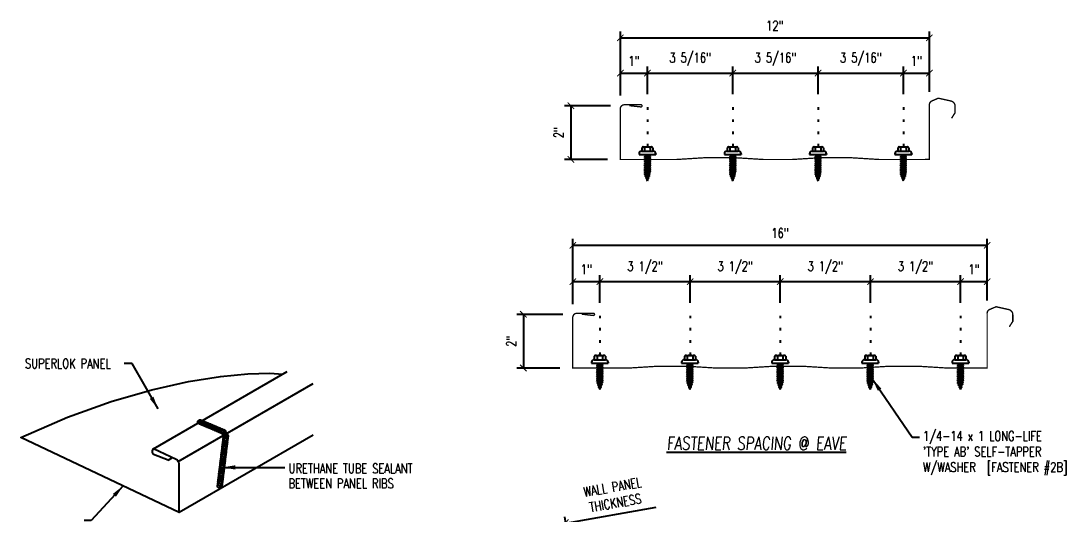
# Model space of a CAD drawing. Header units: inches. Extents: x 1.1 to 41.6, y 6.9 to 54.2.
# Drawn here: x 1.05 to 41.63, y 35.05 to 54.21 of the extents above; entities that cross this region are included whole.
import ezdxf

# ---------------------------------------------------------------- set-up
doc = ezdxf.new("R2010")
doc.units = ezdxf.units.IN
doc.header["$MEASUREMENT"] = 0
doc.linetypes.add('CENTER2', pattern=[1.125, 0.75, -0.125, 0.125, -0.125])
doc.linetypes.add('DOT2', pattern=[0.125, 0, -0.125])
for name, color, linetype in [('DIM', 2, 'Continuous'), ('FASTENER', 9, 'Continuous'), ('LABEL', 6, 'Continuous'), ('PANEL', 11, 'Continuous'), ('SEALANT', 253, 'CENTER2'), ('TEXT', 2, 'Continuous')]:
    doc.layers.add(name, color=color, linetype=linetype)
doc.styles.add('ROMAND', font='romand', dxfattribs={"height": 0.075})
doc.styles.add('TEXT', font='SIMPLEX', dxfattribs={"width": 0.75, "height": 6})
doc.styles.add('TEXT1', font='ROMANS.shx', dxfattribs={"width": 0.75, "height": 0.375})
doc.dimstyles.new('DETAIL', dxfattribs={"dimscale": 4, "dimtxt": 0.375, "dimasz": 0.0625, "dimexe": 0.0625, "dimexo": 0.125, "dimgap": 0.0625, "dimtad": 1, "dimdec": 4, "dimzin": 3, "dimdsep": 46, "dimlunit": 4, "dimtxsty": 'TEXT1', "dimblk": 'ARCHTICK', "dimcen": 0.0625, "dimclrd": 7, "dimclre": 7, "dimclrt": 2, "dimadec": 0, "dimazin": 0, "dimtfac": 0.59375, "dimtdec": 4, "dimtmove": 0, "dimatfit": 3, "dimfxl": 0, "dimfrac": 2, "dimtolj": 1, "dimtzin": 3, "dimarcsym": 0})
doc.dimstyles.new('DETAIL$7', dxfattribs={"dimscale": 4, "dimtxt": 6, "dimasz": 0.125, "dimexe": 0.0625, "dimexo": 0.125, "dimgap": 0.0625, "dimtad": 1, "dimdec": 5, "dimzin": 3, "dimdsep": 46, "dimlunit": 4, "dimtxsty": 'TEXT', "dimblk": 'ARCHTICK', "dimcen": 0.0625, "dimclrd": 7, "dimclre": 7, "dimclrt": 2, "dimadec": 0, "dimazin": 0, "dimtfac": 0.666667, "dimtdec": 5, "dimtmove": 0, "dimatfit": 3, "dimfxl": 0, "dimfrac": 2, "dimtolj": 1, "dimtzin": 3, "dimarcsym": 0})

# ---------------------------------------------------------------- blocks, each defined once
blk = doc.blocks.new('_ArchTick')
at = {"color": 0, "linetype": 'ByBlock', "const_width": 0.15}
blk.add_lwpolyline([(-0.5, -0.5), (0.5, 0.5)], dxfattribs=at)
blk = doc.blocks.new('*D15')
at = {"layer": 'DEFPOINTS', "color": 0}
for p in [(22.208, 34.705), (23.652, 26.514), (22.402, 26.294)]:
    blk.add_point(p, dxfattribs=at)
at = {"layer": 'DIM', "color": 7, "lineweight": -2}
for p, q in [((22.208, 34.705), (25.712, 35.323)), ((23.565, 27.007), (22.165, 34.951)), ((22.315, 26.786), (20.915, 34.731)), ((20.958, 34.484), (22.208, 34.705))]:
    blk.add_line(p, q, dxfattribs=at)
at = {"layer": 'DIM', "color": 7, "lineweight": -2, "xscale": 0.25, "yscale": 0.25, "zscale": 0.25}
for p, rotation in [((20.958, 34.484), 189.9999999999999), ((22.208, 34.705), 9.99999999999995)]:
    blk.add_blockref('_ArchTick', p, dxfattribs=dict(at, rotation=rotation))
at = {"layer": 'DIM', "color": 2, "insert": (24.076, 35.796), "char_height": 0.375, "attachment_point": 5, "rotation": 10, "style": 'TEXT1'}
blk.add_mtext('\\A1;{WALL PANEL}\\P{THICKNESS}', dxfattribs=at)
blk = doc.blocks.new('FZ6')
at = {"layer": 'FASTENER'}
for p, q in [((-0.324, 0.071), (-0.324, 0.037)), ((-0.324, 0.037), (0.324, 0.037)), ((-0.224, 0.171), (0.215, 0.171)), ((-0.215, 0.305), (-0.215, 0.171)), ((-0.161, 0.337), (0.161, 0.337)), ((-0.129, 0.035), (-0.124, 0.037)), ((-0.096, 0.017), (-0.129, 0.035)), ((-0.129, -0.049), (0.096, 0.015)), ((-0.124, 0.037), (-0.08, 0.037)), ((-0.107, 0.305), (-0.107, 0.171)), ((-0.096, 0.017), (-0.025, 0.037)), ((-0.08, 0.037), (0.08, 0.037)), ((-0.08, 0.021), (-0.08, -0.035)), ((0.08, 0.037), (0.08, 0.011)), ((0.129, -0.003), (0.096, 0.015)), ((0.107, 0.305), (0.107, 0.171)), ((0.215, 0.305), (0.215, 0.171)), ((0.324, 0.071), (0.324, 0.037)), ((-0.096, -0.068), (-0.129, -0.049)), ((-0.129, -0.134), (0.096, -0.069)), ((-0.096, -0.152), (-0.129, -0.134)), ((-0.129, -0.218), (0.096, -0.154)), ((-0.096, -0.237), (-0.129, -0.218)), ((-0.129, -0.303), (0.096, -0.238)), ((-0.096, -0.321), (-0.129, -0.303)), ((-0.129, -0.387), (0.096, -0.323)), ((-0.096, -0.406), (-0.129, -0.387)), ((-0.096, -0.068), (0.129, -0.004)), ((-0.096, -0.152), (0.129, -0.088)), ((-0.096, -0.237), (0.129, -0.172)), ((-0.096, -0.321), (0.129, -0.257)), ((-0.096, -0.406), (0.129, -0.341)), ((-0.08, -0.063), (-0.08, -0.12)), ((-0.08, -0.148), (-0.08, -0.204)), ((-0.08, -0.232), (-0.08, -0.288)), ((-0.08, -0.317), (-0.08, -0.373)), ((-0.08, -0.401), (-0.08, -0.457)), ((0.08, -0.016), (0.08, -0.074)), ((0.08, -0.102), (0.08, -0.158)), ((0.08, -0.186), (0.08, -0.243)), ((0.08, -0.27), (0.08, -0.327)), ((0.08, -0.355), (0.08, -0.412)), ((0.129, -0.088), (0.096, -0.069)), ((0.129, -0.172), (0.096, -0.154)), ((0.129, -0.257), (0.096, -0.238)), ((0.129, -0.341), (0.096, -0.323)), ((-0.129, -0.471), (0.096, -0.407)), ((-0.096, -0.49), (-0.129, -0.471)), ((-0.129, -0.556), (0.096, -0.491)), ((-0.096, -0.575), (-0.129, -0.556)), ((-0.129, -0.64), (0.096, -0.576)), ((-0.096, -0.659), (-0.129, -0.64)), ((-0.121, -0.722), (0.092, -0.662)), ((-0.088, -0.741), (-0.121, -0.722)), ((-0.096, -0.49), (0.129, -0.426)), ((-0.096, -0.575), (0.129, -0.51)), ((-0.096, -0.659), (0.129, -0.595)), ((-0.095, -0.799), (0.071, -0.752)), ((-0.061, -0.818), (-0.095, -0.799)), ((-0.088, -0.741), (0.125, -0.68)), ((-0.08, -0.485), (-0.08, -0.542)), ((-0.08, -0.57), (-0.08, -0.626)), ((-0.061, -0.818), (0.104, -0.771)), ((0.104, -0.771), (0.071, -0.752)), ((0.08, -0.44), (0.08, -0.496)), ((0.08, -0.524), (0.08, -0.58)), ((0.125, -0.68), (0.092, -0.662)), ((0.129, -0.426), (0.096, -0.407)), ((0.129, -0.51), (0.096, -0.491)), ((0.129, -0.595), (0.096, -0.576)), ((-0.063, -0.877), (0.034, -0.847)), ((-0.029, -0.895), (-0.063, -0.877)), ((-0.029, -0.895), (0.068, -0.866)), ((0.068, -0.866), (0.034, -0.847))]:
    blk.add_line(p, q, dxfattribs=at)
for centre, radius, start, end in [((-0.224, 0.071), 0.1, 90, 180), ((-0.161, 0.274), 0.0628, 29.8754, 150.1246), ((0, 0.141), 0.196, 56.9974, 123.0026), ((0.161, 0.274), 0.0628, 29.8754, 150.1246), ((0.224, 0.071), 0.1, 0, 90), ((0.676, -0.642), 0.757, 180.9696, 185.1765), ((0.676, -0.642), 0.757, 187.255, 191.3837), ((-0.676, -0.642), 0.757, 343.5473, 349.3968), ((-0.676, -0.642), 0.757, 351.6648, 356.0901), ((-0.676, -0.642), 0.757, 358.2537, 2.5109), ((0.676, -0.642), 0.757, 193.4363, 197.6723), ((0.676, -0.642), 0.757, 199.1495, 206.7351), ((-0.676, -0.642), 0.757, 333.2649, 342.2085)]:
    blk.add_arc(centre, radius, start, end, dxfattribs=at)
blk = doc.blocks.new('FD-F2b')
at = {"layer": 'TEXT', "style": 'TEXT1', "width": 0.75}
for s, height, p in [('1/4-14 x 1 LONG-LIFE', 0.09375, (0.005, -0.041)), ("'TYPE AB' SELF-TAPPER", 0.09375, (0.005, -0.193)), ('W/WASHER', 0.0938, (0.005, -0.344)), ('[FASTENER #2B]', 0.09375, (0.625, -0.344))]:
    blk.add_text(s, height=height, dxfattribs=at).set_placement(p)
blk.add_attdef('(QUANTITY)', (0.005, -0.496), '', height=0.0938, dxfattribs=at)
at = {"layer": 'TEXT', "style": 'TEXT1', "flags": 1}
for tag, p in [('Color', (0.02, -0.714)), ('Calc', (0.02, -0.714)), ('Opt1', (0.02, -0.714)), ('Opt2', (0.02, -0.714)), ('Opt3', (0.02, -0.714)), ('Description', (0.02, -0.714)), ('Multiple', (0.02, -0.714)), ('Part', (0.02, -0.714)), ('Spare1', (0.02, -0.902)), ('Spare2', (0.02, -0.902)), ('Spare3', (0.02, -0.902)), ('Spare4', (0.02, -0.902)), ('Spare5', (0.02, -0.902)), ('Spare6', (0.02, -0.902)), ('Spare7', (0.02, -0.902)), ('Spare8', (0.02, -0.902)), ('Spare9', (0.02, -0.902)), ('Spare10', (0.02, -0.902))]:
    blk.add_attdef(tag, p, '', height=0.0938, dxfattribs=at)
blk = doc.blocks.new('*D18')
at = {"layer": 'DEFPOINTS', "color": 0}
for p in [(23.533, 44.084), (22.479, 42.711), (23.533, 42.761)]:
    blk.add_point(p, dxfattribs=at)
at = {"layer": 'DIM', "color": 7, "lineweight": -2}
for p, q in [((22.479, 43.211), (22.479, 44.334)), ((23.533, 43.261), (23.533, 44.334)), ((22.479, 44.084), (23.533, 44.084))]:
    blk.add_line(p, q, dxfattribs=at)
at = {"layer": 'DIM', "color": 7, "lineweight": -2, "xscale": 0.25, "yscale": 0.25, "zscale": 0.25, "rotation": 180}
blk.add_blockref('_ArchTick', (22.479, 44.084), dxfattribs=at)
at = {"layer": 'DIM', "color": 7, "lineweight": -2, "xscale": 0.25, "yscale": 0.25, "zscale": 0.25}
blk.add_blockref('_ArchTick', (23.533, 44.084), dxfattribs=at)
at = {"layer": 'DIM', "color": 2, "insert": (23.006, 44.558), "char_height": 0.375, "attachment_point": 5, "style": 'TEXT1'}
blk.add_mtext('\\A1;1"', dxfattribs=at)
blk = doc.blocks.new('*D19')
at = {"layer": 'DEFPOINTS', "color": 0}
for p in [(22.597, 42.813), (20.559, 40.727), (22.477, 40.727)]:
    blk.add_point(p, dxfattribs=at)
at = {"layer": 'DIM', "color": 7, "lineweight": -2}
for p, q in [((22.097, 42.813), (20.309, 42.813)), ((20.559, 42.813), (20.559, 40.727)), ((21.977, 40.727), (20.309, 40.727))]:
    blk.add_line(p, q, dxfattribs=at)
at = {"layer": 'DIM', "color": 7, "lineweight": -2, "xscale": 0.25, "yscale": 0.25, "zscale": 0.25}
for p, rotation in [((20.559, 42.813), 90), ((20.559, 40.727), 270)]:
    blk.add_blockref('_ArchTick', p, dxfattribs=dict(at, rotation=rotation))
at = {"layer": 'DIM', "color": 2, "insert": (20.086, 41.77), "char_height": 0.375, "attachment_point": 5, "rotation": 90, "style": 'TEXT1'}
blk.add_mtext('\\A1;2"', dxfattribs=at)
blk = doc.blocks.new('*D20')
at = {"layer": 'DEFPOINTS', "color": 0}
for p in [(38.565, 44.084), (37.533, 42.761), (38.565, 42.855)]:
    blk.add_point(p, dxfattribs=at)
at = {"layer": 'DIM', "color": 7, "lineweight": -2}
for p, q in [((37.533, 43.261), (37.533, 44.334)), ((38.565, 43.355), (38.565, 44.334)), ((37.533, 44.084), (38.565, 44.084))]:
    blk.add_line(p, q, dxfattribs=at)
at = {"layer": 'DIM', "color": 7, "lineweight": -2, "xscale": 0.25, "yscale": 0.25, "zscale": 0.25, "rotation": 180}
blk.add_blockref('_ArchTick', (37.533, 44.084), dxfattribs=at)
at = {"layer": 'DIM', "color": 7, "lineweight": -2, "xscale": 0.25, "yscale": 0.25, "zscale": 0.25}
blk.add_blockref('_ArchTick', (38.565, 44.084), dxfattribs=at)
at = {"layer": 'DIM', "color": 2, "insert": (38.049, 44.558), "char_height": 0.375, "attachment_point": 5, "style": 'TEXT1'}
blk.add_mtext('\\A1;1"', dxfattribs=at)
blk = doc.blocks.new('*D23')
at = {"color": 7, "lineweight": -2}
for p, q in [((23.533, 43.261), (23.533, 44.334)), ((27.033, 43.261), (27.033, 44.334)), ((23.533, 44.084), (27.033, 44.084))]:
    blk.add_line(p, q, dxfattribs=at)
at = {"layer": 'DEFPOINTS', "color": 0}
for p in [(27.033, 44.084), (23.533, 42.761), (27.033, 42.761)]:
    blk.add_point(p, dxfattribs=at)
at = {"color": 7, "lineweight": -2, "xscale": 0.25, "yscale": 0.25, "zscale": 0.25, "rotation": 180}
blk.add_blockref('_ArchTick', (23.533, 44.084), dxfattribs=at)
at = {"color": 7, "lineweight": -2, "xscale": 0.25, "yscale": 0.25, "zscale": 0.25}
blk.add_blockref('_ArchTick', (27.033, 44.084), dxfattribs=at)
at = {"color": 2, "insert": (25.283, 44.62), "char_height": 0.375, "attachment_point": 5, "style": 'TEXT1'}
blk.add_mtext('\\A1;3 1/2"', dxfattribs=at)
blk = doc.blocks.new('*D24')
at = {"color": 7, "lineweight": -2}
for p, q in [((27.033, 43.261), (27.033, 44.334)), ((30.533, 43.261), (30.533, 44.334)), ((27.033, 44.084), (30.533, 44.084))]:
    blk.add_line(p, q, dxfattribs=at)
at = {"layer": 'DEFPOINTS', "color": 0}
for p in [(30.533, 44.084), (27.033, 42.761), (30.533, 42.761)]:
    blk.add_point(p, dxfattribs=at)
at = {"color": 7, "lineweight": -2, "xscale": 0.25, "yscale": 0.25, "zscale": 0.25, "rotation": 180}
blk.add_blockref('_ArchTick', (27.033, 44.084), dxfattribs=at)
at = {"color": 7, "lineweight": -2, "xscale": 0.25, "yscale": 0.25, "zscale": 0.25}
blk.add_blockref('_ArchTick', (30.533, 44.084), dxfattribs=at)
at = {"color": 2, "insert": (28.783, 44.62), "char_height": 0.375, "attachment_point": 5, "style": 'TEXT1'}
blk.add_mtext('\\A1;3 1/2"', dxfattribs=at)
blk = doc.blocks.new('*D25')
at = {"color": 7, "lineweight": -2}
for p, q in [((30.533, 43.261), (30.533, 44.334)), ((34.033, 43.261), (34.033, 44.334)), ((30.533, 44.084), (34.033, 44.084))]:
    blk.add_line(p, q, dxfattribs=at)
at = {"layer": 'DEFPOINTS', "color": 0}
for p in [(34.033, 44.084), (30.533, 42.761), (34.033, 42.761)]:
    blk.add_point(p, dxfattribs=at)
at = {"color": 7, "lineweight": -2, "xscale": 0.25, "yscale": 0.25, "zscale": 0.25, "rotation": 180}
blk.add_blockref('_ArchTick', (30.533, 44.084), dxfattribs=at)
at = {"color": 7, "lineweight": -2, "xscale": 0.25, "yscale": 0.25, "zscale": 0.25}
blk.add_blockref('_ArchTick', (34.033, 44.084), dxfattribs=at)
at = {"color": 2, "insert": (32.283, 44.62), "char_height": 0.375, "attachment_point": 5, "style": 'TEXT1'}
blk.add_mtext('\\A1;3 1/2"', dxfattribs=at)
blk = doc.blocks.new('*D26')
at = {"color": 7, "lineweight": -2}
for p, q in [((34.033, 43.261), (34.033, 44.334)), ((37.533, 43.261), (37.533, 44.334)), ((34.033, 44.084), (37.533, 44.084))]:
    blk.add_line(p, q, dxfattribs=at)
at = {"layer": 'DEFPOINTS', "color": 0}
for p in [(37.533, 44.084), (34.033, 42.761), (37.533, 42.761)]:
    blk.add_point(p, dxfattribs=at)
at = {"color": 7, "lineweight": -2, "xscale": 0.25, "yscale": 0.25, "zscale": 0.25, "rotation": 180}
blk.add_blockref('_ArchTick', (34.033, 44.084), dxfattribs=at)
at = {"color": 7, "lineweight": -2, "xscale": 0.25, "yscale": 0.25, "zscale": 0.25}
blk.add_blockref('_ArchTick', (37.533, 44.084), dxfattribs=at)
at = {"color": 2, "insert": (35.783, 44.62), "char_height": 0.375, "attachment_point": 5, "style": 'TEXT1'}
blk.add_mtext('\\A1;3 1/2"', dxfattribs=at)
blk = doc.blocks.new('LAY-LAB')
at = {"layer": 'LABEL', "color": 6, "style": 'ROMAND', "oblique": 5, "width": 0.75}
blk.add_attdef('LAY-LAB', (0.017, 0.036), '', height=0.188, dxfattribs=at)
blk = doc.blocks.new('*D21')
at = {"layer": 'DEFPOINTS', "color": 0}
for p in [(25.378, 52.187), (24.324, 50.814), (25.378, 50.864)]:
    blk.add_point(p, dxfattribs=at)
at = {"layer": 'DIM', "color": 7, "lineweight": -2}
for p, q in [((24.324, 51.314), (24.324, 52.437)), ((25.378, 51.364), (25.378, 52.437)), ((24.324, 52.187), (25.378, 52.187))]:
    blk.add_line(p, q, dxfattribs=at)
at = {"layer": 'DIM', "color": 7, "lineweight": -2, "xscale": 0.25, "yscale": 0.25, "zscale": 0.25, "rotation": 180}
blk.add_blockref('_ArchTick', (24.324, 52.187), dxfattribs=at)
at = {"layer": 'DIM', "color": 7, "lineweight": -2, "xscale": 0.25, "yscale": 0.25, "zscale": 0.25}
blk.add_blockref('_ArchTick', (25.378, 52.187), dxfattribs=at)
at = {"layer": 'DIM', "color": 2, "insert": (24.851, 52.66), "char_height": 0.375, "attachment_point": 5, "style": 'TEXT1'}
blk.add_mtext('\\A1;1"', dxfattribs=at)
blk = doc.blocks.new('*D22')
at = {"layer": 'DEFPOINTS', "color": 0}
for p in [(24.442, 50.916), (22.404, 48.83), (24.323, 48.83)]:
    blk.add_point(p, dxfattribs=at)
at = {"layer": 'DIM', "color": 7, "lineweight": -2}
for p, q in [((23.942, 50.916), (22.154, 50.916)), ((22.404, 50.916), (22.404, 48.83)), ((23.823, 48.83), (22.154, 48.83))]:
    blk.add_line(p, q, dxfattribs=at)
at = {"layer": 'DIM', "color": 7, "lineweight": -2, "xscale": 0.25, "yscale": 0.25, "zscale": 0.25}
for p, rotation in [((22.404, 50.916), 90), ((22.404, 48.83), 270)]:
    blk.add_blockref('_ArchTick', p, dxfattribs=dict(at, rotation=rotation))
at = {"layer": 'DIM', "color": 2, "insert": (21.931, 49.873), "char_height": 0.375, "attachment_point": 5, "rotation": 90, "style": 'TEXT1'}
blk.add_mtext('\\A1;2"', dxfattribs=at)
blk = doc.blocks.new('*D27')
at = {"color": 7, "lineweight": -2}
for p, q in [((25.378, 51.364), (25.378, 52.437)), ((28.691, 51.364), (28.691, 52.437)), ((25.378, 52.187), (28.691, 52.187))]:
    blk.add_line(p, q, dxfattribs=at)
at = {"layer": 'DEFPOINTS', "color": 0}
for p in [(28.691, 52.187), (25.378, 50.864), (28.691, 50.864)]:
    blk.add_point(p, dxfattribs=at)
at = {"color": 7, "lineweight": -2, "xscale": 0.25, "yscale": 0.25, "zscale": 0.25, "rotation": 180}
blk.add_blockref('_ArchTick', (25.378, 52.187), dxfattribs=at)
at = {"color": 7, "lineweight": -2, "xscale": 0.25, "yscale": 0.25, "zscale": 0.25}
blk.add_blockref('_ArchTick', (28.691, 52.187), dxfattribs=at)
at = {"color": 2, "insert": (27.035, 52.723), "char_height": 0.375, "attachment_point": 5, "style": 'TEXT1'}
blk.add_mtext('\\A1;3 5/16"', dxfattribs=at)
blk = doc.blocks.new('*D28')
at = {"color": 7, "lineweight": -2}
for p, q in [((28.691, 51.364), (28.691, 52.437)), ((32.003, 51.364), (32.003, 52.437)), ((28.691, 52.187), (32.003, 52.187))]:
    blk.add_line(p, q, dxfattribs=at)
at = {"layer": 'DEFPOINTS', "color": 0}
for p in [(32.003, 52.187), (28.691, 50.864), (32.003, 50.864)]:
    blk.add_point(p, dxfattribs=at)
at = {"color": 7, "lineweight": -2, "xscale": 0.25, "yscale": 0.25, "zscale": 0.25, "rotation": 180}
blk.add_blockref('_ArchTick', (28.691, 52.187), dxfattribs=at)
at = {"color": 7, "lineweight": -2, "xscale": 0.25, "yscale": 0.25, "zscale": 0.25}
blk.add_blockref('_ArchTick', (32.003, 52.187), dxfattribs=at)
at = {"color": 2, "insert": (30.347, 52.723), "char_height": 0.375, "attachment_point": 5, "style": 'TEXT1'}
blk.add_mtext('\\A1;3 5/16"', dxfattribs=at)
blk = doc.blocks.new('*D29')
at = {"color": 7, "lineweight": -2}
for p, q in [((32.003, 51.364), (32.003, 52.437)), ((35.316, 51.364), (35.316, 52.437)), ((32.003, 52.187), (35.316, 52.187))]:
    blk.add_line(p, q, dxfattribs=at)
at = {"layer": 'DEFPOINTS', "color": 0}
for p in [(35.316, 52.187), (32.003, 50.864), (35.316, 50.864)]:
    blk.add_point(p, dxfattribs=at)
at = {"color": 7, "lineweight": -2, "xscale": 0.25, "yscale": 0.25, "zscale": 0.25, "rotation": 180}
blk.add_blockref('_ArchTick', (32.003, 52.187), dxfattribs=at)
at = {"color": 7, "lineweight": -2, "xscale": 0.25, "yscale": 0.25, "zscale": 0.25}
blk.add_blockref('_ArchTick', (35.316, 52.187), dxfattribs=at)
at = {"color": 2, "insert": (33.66, 52.723), "char_height": 0.375, "attachment_point": 5, "style": 'TEXT1'}
blk.add_mtext('\\A1;3 5/16"', dxfattribs=at)
blk = doc.blocks.new('*D30')
at = {"color": 7, "lineweight": -2}
for p, q in [((35.316, 51.364), (35.316, 52.437)), ((36.323, 51.458), (36.323, 52.437)), ((35.316, 52.187), (36.323, 52.187))]:
    blk.add_line(p, q, dxfattribs=at)
at = {"layer": 'DEFPOINTS', "color": 0}
for p in [(36.323, 52.187), (35.316, 50.864), (36.323, 50.958)]:
    blk.add_point(p, dxfattribs=at)
at = {"color": 7, "lineweight": -2, "xscale": 0.25, "yscale": 0.25, "zscale": 0.25, "rotation": 180}
blk.add_blockref('_ArchTick', (35.316, 52.187), dxfattribs=at)
at = {"color": 7, "lineweight": -2, "xscale": 0.25, "yscale": 0.25, "zscale": 0.25}
blk.add_blockref('_ArchTick', (36.323, 52.187), dxfattribs=at)
at = {"color": 2, "insert": (35.819, 52.66), "char_height": 0.375, "attachment_point": 5, "style": 'TEXT1'}
blk.add_mtext('\\A1;1"', dxfattribs=at)

msp = doc.modelspace()

# ---------------------------------------------------------------- linework, layer by layer
at = {"color": 7}
for p, q in [((24.32406, 51.8141), (24.32406, 53.80354)), ((36.32279, 51.8141), (36.32279, 53.80354)), ((24.32406, 53.55354), (36.32279, 53.55354))]:
    msp.add_line(p, q, dxfattribs=at)
at = {"layer": 'DIM', "linetype": 'DOT2', "ltscale": 3}
for p, q in [((25.37842, 50.86429), (25.37842, 48.82982)), ((28.69092, 50.86429), (28.69092, 48.89998)), ((32.00342, 50.86429), (32.00342, 48.89273)), ((35.31592, 50.86429), (35.31592, 48.82982)), ((23.53309, 42.76135), (23.53309, 40.72689)), ((27.03309, 42.76135), (27.03309, 40.78912)), ((30.53309, 42.76135), (30.53309, 40.79705)), ((34.03309, 42.76135), (34.03309, 40.75133)), ((37.53309, 42.76135), (37.53309, 40.72689))]:
    msp.add_line(p, q, dxfattribs=at)
at = {"layer": 'DIM', "color": 7}
for p, q in [((22.47873, 43.21117), (22.47873, 45.74441)), ((22.47873, 45.49441), (38.56457, 45.49441)), ((38.56457, 43.35543), (38.56457, 45.74441))]:
    msp.add_line(p, q, dxfattribs=at)
at = {"layer": 'PANEL'}
for p, q in [((6.19872, 37.59289), (11.39488, 40.59289)), ((7.16376, 37.10048), (12.39488, 40.12066)), ((7.08195, 37.17581), (6.19872, 37.59289)), ((6.77204, 37.15357), (6.19872, 37.36648)), ((6.77204, 37.15357), (6.93267, 37.2463)), ((7.19872, 35.12066), (7.19872, 36.99886))]:
    msp.add_line(p, q, dxfattribs=at)
for points in [[(37.18283, 50.43216, 0.05253, 0.05253, 0), (37.32006, 50.64499, 0.05253, 0.05253, 0), (37.32006, 50.89649, 0.05253, 0.05253, 0.31402705), (37.18036, 51.09699, 0.05253, 0.05253, 0), (36.66908, 51.21076, 0.05253, 0.05253, 0), (36.40512, 51.09771, 0.05253, 0.05253, 0.27334467), (36.32279, 50.95836, 0.05, 0.05, 0), (36.32279, 48.82997, 0.05, 0.05, 0), (36.11547, 48.82982, 0.05, 0.05, 0), (34.76807, 48.82982, 0.05, 0.05, 0)], [(35.48729, 48.82982, 0.05, 0.05, 0), (34.36466, 48.82982, 0.05, 0.05, 0), (33.24202, 48.89998, 0.05, 0.05, 0), (32.11939, 48.89998, 0.05, 0.05, 0), (30.99676, 48.82982, 0.05, 0.05, 0), (29.87413, 48.82982, 0.05, 0.05, 0), (28.75149, 48.89998, 0.05, 0.05, 0), (27.62886, 48.89998, 0.05, 0.05, 0), (26.50623, 48.82982, 0.05, 0.05, 0), (25.18704, 48.82982, 0.05, 0.05, 0), (25.25216, 48.82981, 0.05, 0.05, 0), (25.06978, 48.82981, 0.05, 0.05, 0), (24.74575, 48.82981, 0.05, 0.05, 0), (24.32279, 48.82972, 0.05, 0.05, 0), (24.32279, 50.79671, 0.05253, 0.05253, -0.41421356), (24.48188, 50.9558, 0.05253, 0.05253, 0), (25.12481, 50.9558, 0.05253, 0.05253, -0.41421356), (25.16709, 50.91352, 0.05253, 0.05253, -0.41421356), (25.12481, 50.87125, 0.05253, 0.05253, 0), (24.67576, 50.92196, 0, 0, 0)], [(39.42462, 42.32923, 0.05253, 0.05253, 0), (39.56185, 42.54206, 0.05253, 0.05253, 0), (39.56185, 42.79356, 0.05253, 0.05253, 0.31402705), (39.42215, 42.99405, 0.05253, 0.05253, 0), (38.91087, 43.10783, 0.05253, 0.05253, 0), (38.64691, 42.99478, 0.05253, 0.05253, 0.27334467), (38.56457, 42.85543, 0.05, 0.05, 0), (38.56457, 40.72704, 0.05, 0.05, 0), (38.35726, 40.72689, 0.05, 0.05, 0), (37.00985, 40.72689, 0.05, 0.05, 0), (35.88722, 40.79705, 0.05, 0.05, 0), (34.76459, 40.79705, 0.05, 0.05, 0), (33.64196, 40.72689, 0.05, 0.05, 0), (32.51932, 40.72689, 0.05, 0.05, 0), (31.39669, 40.79705, 0.05, 0.05, 0), (30.27406, 40.79705, 0.05, 0.05, 0), (29.15143, 40.72689, 0.05, 0.05, 0), (28.02879, 40.72689, 0.05, 0.05, 0), (26.90616, 40.79705, 0.05, 0.05, 0), (25.78353, 40.79705, 0.05, 0.05, 0), (24.6609, 40.72689, 0.05, 0.05, 0), (23.3417, 40.72689, 0.05, 0.05, 0), (23.40682, 40.72688, 0.05, 0.05, 0), (23.22445, 40.72688, 0.05, 0.05, 0), (22.90042, 40.72688, 0.05, 0.05, 0), (22.47745, 40.72679, 0.05, 0.05, 0), (22.47745, 42.69377, 0.05253, 0.05253, -0.41421356), (22.63655, 42.85287, 0.05253, 0.05253, 0), (23.27948, 42.85287, 0.05253, 0.05253, -0.41421356), (23.32176, 42.81059, 0.05253, 0.05253, -0.41421356), (23.27948, 42.76831, 0.05253, 0.05253, 0), (22.83043, 42.81903, 0, 0, 0)]]:
    msp.add_lwpolyline(points, format="xyseb", dxfattribs=at)
msp.add_lwpolyline([(12.39488, 38.12066), (7.19872, 35.12066), (1.05224, 38.02319), (2.8564, 38.81428), (4.55607, 39.42858), (6.12911, 39.88546), (7.55333, 40.20431), (8.80658, 40.40451), (9.8667, 40.50543), (10.71153, 40.52646), (11.2223, 40.49325)], dxfattribs=at)
for centre, radius, start, end in [((6.28855, 37.47968), 0.14451, 128.431894, 231.568106), ((6.97653, 36.97923), 0.22306, 5.047248, 61.797202)]:
    msp.add_arc(centre, radius, start, end, dxfattribs=at)
at = {"layer": 'SEALANT', "color": 9}
for centre in [(8.0105, 38.63008), (8.08544, 38.59854), (8.16038, 38.56699), (8.23532, 38.53545), (8.31025, 38.50391), (8.38519, 38.47236), (8.46013, 38.44082), (8.53507, 38.40928), (8.61001, 38.37773), (8.68495, 38.34619), (8.75988, 38.31465), (8.83482, 38.2831), (8.90976, 38.25156), (8.96877, 38.16716), (9.0084, 38.08413), (8.95896, 37.68062), (8.96885, 37.76132), (8.97874, 37.84202), (8.98862, 37.92273), (8.99851, 38.00343), (8.90952, 37.2771), (8.91941, 37.35781), (8.92929, 37.43851), (8.93918, 37.51921), (8.94907, 37.59992), (8.86008, 36.87359), (8.86996, 36.95429), (8.87985, 37.03499), (8.88974, 37.1157), (8.89963, 37.1964), (8.81063, 36.47007), (8.82052, 36.55078), (8.83041, 36.63148), (8.8403, 36.71218), (8.85019, 36.79289), (8.77108, 36.14726), (8.78097, 36.22796), (8.79086, 36.30867), (8.80075, 36.38937)]:
    msp.add_circle(centre, 0.08824, dxfattribs=at)

# ---------------------------------------------------------------- block references
at = {"color": 7, "xscale": 0.25, "yscale": 0.25, "zscale": 0.25, "rotation": 180}
msp.add_blockref('_ArchTick', (24.32406, 53.55354), dxfattribs=at)
at = {"color": 7, "xscale": 0.25, "yscale": 0.25, "zscale": 0.25}
msp.add_blockref('_ArchTick', (36.32279, 53.55354), dxfattribs=at)
at = {"layer": 'DIM', "color": 7, "xscale": 0.25, "yscale": 0.25, "zscale": 0.25, "rotation": 180}
msp.add_blockref('_ArchTick', (22.47873, 45.49441), dxfattribs=at)
at = {"layer": 'DIM', "color": 7, "xscale": 0.25, "yscale": 0.25, "zscale": 0.25}
msp.add_blockref('_ArchTick', (38.56457, 45.49441), dxfattribs=at)
at = {"layer": 'FASTENER'}
for p in [(25.37287, 48.98227), (28.68537, 48.98227), (31.99787, 48.98227), (35.31037, 48.98227), (23.52754, 40.87934), (27.02754, 40.87934), (30.52754, 40.87934), (34.02754, 40.87934), (37.52754, 40.87934)]:
    msp.add_blockref('FZ6', p, dxfattribs=at)
at = {"layer": 'LABEL', "xscale": 2.666666666666686, "yscale": 2.666666666666679, "zscale": 2.66666666666668}
msp.add_blockref('LAY-LAB', (26.08142, 37.45879), dxfattribs=at).add_auto_attribs({'LAY-LAB': '%%UFASTENER SPACING @ EAVE'})
at = {"layer": 'TEXT', "xscale": 4, "yscale": 4, "zscale": 4}
msp.add_blockref('FD-F2b', (36.05405, 38.06402), dxfattribs=at)

# ---------------------------------------------------------------- texts
at = {"color": 2, "insert": (30.32342, 54.02675), "char_height": 0.375, "attachment_point": 5, "style": 'TEXT1'}
msp.add_mtext('\\A1;12"', dxfattribs=at)
at = {"layer": 'DIM', "color": 2, "insert": (30.52165, 45.96763), "char_height": 0.375, "attachment_point": 5, "style": 'TEXT1'}
msp.add_mtext('\\A1;16"', dxfattribs=at)
at = {"layer": 'TEXT', "style": 'TEXT1', "width": 0.75}
for s, p in [('SUPERLOK PANEL', (1.21296, 40.71497)), ('URETHANE TUBE SEALANT', (11.44756, 36.63831)), ('BETWEEN PANEL RIBS', (11.44138, 36.05657))]:
    msp.add_text(s, height=0.375, dxfattribs=at).set_placement(p)

# ---------------------------------------------------------------- dimensions: what is measured, and where the dimension line sits
for base, p1, p2, picture, middle in [((28.69092, 52.18727), (25.37842, 50.86429), (28.69092, 50.86429), '*D27', (27.03467, 52.72299)), ((32.00342, 52.18727), (28.69092, 50.86429), (32.00342, 50.86429), '*D28', (30.34717, 52.72299)), ((35.31592, 52.18727), (32.00342, 50.86429), (35.31592, 50.86429), '*D29', (33.65967, 52.72299)), ((36.32279, 52.18727), (35.31592, 50.86429), (36.32279, 50.95836), '*D30', (35.81935, 52.66049)), ((27.03309, 44.08434), (23.53309, 42.76135), (27.03309, 42.76135), '*D23', (25.28309, 44.62005)), ((30.53309, 44.08434), (27.03309, 42.76135), (30.53309, 42.76135), '*D24', (28.78309, 44.62005)), ((34.03309, 44.08434), (30.53309, 42.76135), (34.03309, 42.76135), '*D25', (32.28309, 44.62005)), ((37.53309, 44.08434), (34.03309, 42.76135), (37.53309, 42.76135), '*D26', (35.78309, 44.62005))]:
    dim = msp.add_linear_dim(base=base, p1=p1, p2=p2, dimstyle='DETAIL')
    dim.commit()
    dim.dimension.update_dxf_attribs({"geometry": picture, "text_midpoint": middle})
at = {"layer": 'DIM'}
for base, p1, p2, picture, middle in [((25.37842, 52.18727), (24.32406, 50.8141), (25.37842, 50.86429), '*D21', (24.85124, 52.66049)), ((23.53309, 44.08434), (22.47873, 42.71117), (23.53309, 42.76135), '*D18', (23.00591, 44.55755)), ((38.56457, 44.08434), (37.53309, 42.76135), (38.56457, 42.85543), '*D20', (38.04883, 44.55755))]:
    dim = msp.add_linear_dim(base=base, p1=p1, p2=p2, text='1"', dimstyle='DETAIL', override={"dimtxt": 0.375, "dimtmove": 0}, dxfattribs=at)
    dim.commit()
    dim.dimension.update_dxf_attribs({"geometry": picture, "text_midpoint": middle})
for base, p1, p2, picture, middle in [((22.4044, 48.82972), (24.44237, 50.91629), (24.32279, 48.82972), '*D22', (21.93118, 49.87301)), ((20.55907, 40.72679), (22.59704, 42.81336), (22.47745, 40.72679), '*D19', (20.08585, 41.77008))]:
    dim = msp.add_linear_dim(base=base, p1=p1, p2=p2, angle=90, text='2"', dimstyle='DETAIL', override={"dimtxt": 0.375, "dimtmove": 0}, dxfattribs=at)
    dim.commit()
    dim.dimension.update_dxf_attribs({"geometry": picture, "text_midpoint": middle})
dim = msp.add_linear_dim(base=(22.20801, 34.70472), p1=(22.40221, 26.29385), p2=(23.65221, 26.51426), angle=10, text='{WALL PANEL}\\P{THICKNESS}', dimstyle='DETAIL', dxfattribs=at)
dim.commit()
dim.dimension.update_dxf_attribs({"geometry": '*D15', "text_midpoint": (24.20621, 35.05705), "dimtype": 160})

# ---------------------------------------------------------------- leaders
for points in [[(34.10769, 40.29887), (35.65129, 38.03729), (35.94296, 38.03729)], [(8.87346, 36.86612), (10.79739, 36.86612), (11.2948, 36.86612)]]:
    msp.add_leader(points, dimstyle='DETAIL$7')
at = {"layer": 'TEXT'}
for points in [[(6.37479, 39.1385), (5.36991, 40.90829), (5.05659, 40.90829)], [(5.0207, 36.14918), (3.77444, 34.80106), (3.51335, 34.80106)]]:
    msp.add_leader(points, dimstyle='DETAIL$7', dxfattribs=at)

doc.saveas('drawing.dxf')
